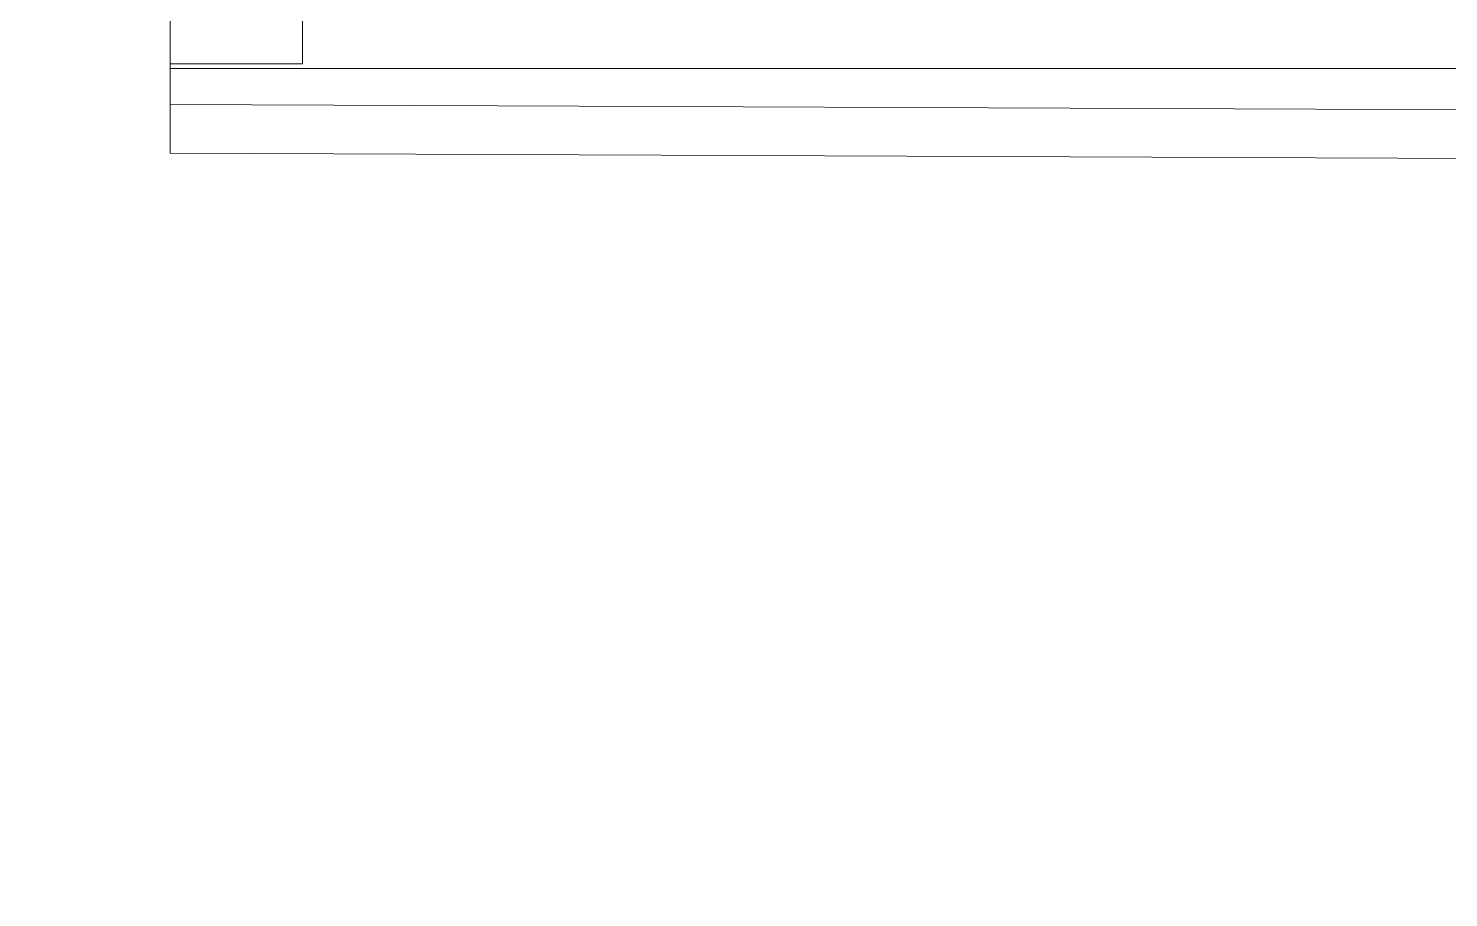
# Model space of a CAD drawing. Header units: millimetres. Extents: x -853320 to 19484, y -510814 to 9708.
# Drawn here: x 14096.51 to 14112.63, y 7673.46 to 7683.32 of the extents above; entities that cross this region are included whole.
import ezdxf

# ---------------------------------------------------------------- set-up
doc = ezdxf.new("R2010")
doc.units = ezdxf.units.MM
for name, color, linetype, lineweight in [('F_DIBOND_soffitto_cassone', 7, 'Continuous', 5), ('F_ELETTRICO', 22, 'Continuous', 5), ('F_IMPIANTO IDRAULICO', 7, 'Continuous', 5), ('F_TUBOLARE sez.40x40', 7, 'Continuous', 5)]:
    doc.layers.add(name, color=color, linetype=linetype, lineweight=lineweight)

# ---------------------------------------------------------------- blocks, each defined once
blk = doc.blocks.new('SCATOLA INCASSO_1 P_sezione e pianta')
at = {"layer": 'F_ELETTRICO'}
for p, q in [((55466.594, -13687.028), (55466.594, -13678.998)), ((55468.094, -13686.341), (55468.094, -13688.041)), ((55468.094, -13687.082), (55437.364, -13687.082)), ((55468.094, -13687.028), (55466.594, -13687.028)), ((55437.364, -13687.617), (55468.094, -13687.489)), ((55437.364, -13688.169), (55468.094, -13688.041))]:
    blk.add_line(p, q, dxfattribs=at)
blk = doc.blocks.new('BAGNO_camera doppia_rev.02_pianta')
at = {"layer": 'F_TUBOLARE sez.40x40', "true_color": 0x636466}
h = blk.add_hatch(color=251, dxfattribs=at)
h.dxf.hatch_style = 1
h.paths.add_polyline_path([(31977.616, 22496.66), (32017.616, 22496.66), (32017.616, 22996.66), (31977.616, 22996.66)])
h.paths.add_polyline_path([(31979.116, 22496.66), (32016.116, 22496.66), (32016.116, 22996.66), (31979.116, 22996.66)], flags=17)
at = {"layer": 'F_DIBOND_soffitto_cassone', "color": 1, "xscale": -1}
blk.add_blockref('SCATOLA INCASSO_1 P_sezione e pianta', (87458.98, 36482.788), dxfattribs=at)

msp = doc.modelspace()

# ---------------------------------------------------------------- block references
at = {"layer": 'F_IMPIANTO IDRAULICO', "color": 1}
msp.add_blockref('BAGNO_camera doppia_rev.02_pianta', (-17892.766, -15112.845), dxfattribs=at)

doc.saveas('drawing.dxf')
